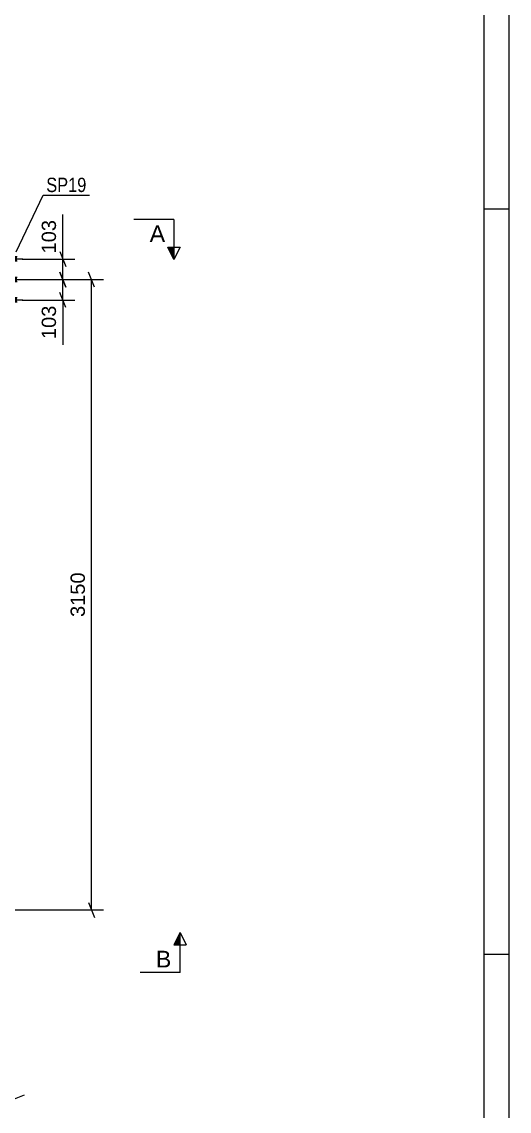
# Model space of a CAD drawing. Header units: millimetres. Extents: x 0 to 841, y 0 to 594.
# Drawn here: x 743.4 to 841, y 266.7 to 484.5 of the extents above; entities that cross this region are included whole.
import ezdxf

# ---------------------------------------------------------------- set-up
doc = ezdxf.new("R2010")
doc.units = ezdxf.units.MM
doc.linetypes.add('DXK_LINE_DOT3', pattern=[5.9187, 2.979, -0.9799, 0.9799, -0.9799])
doc.styles.add('Arial', font='ARIAL.TTF', dxfattribs={"height": 0.2})
doc.styles.add('Arial Narrow', font='ARIALN.TTF', dxfattribs={"height": 0.2})

# ---------------------------------------------------------------- blocks, each defined once
blk = doc.blocks.new('Unknown-318895945-1113')
at = {"color": 5, "linetype": 'Continuous'}
for p, q in [((841, 0), (841, 594)), ((836, 5), (836, 589)), ((841, 447), (836, 447)), ((841, 298), (836, 298))]:
    blk.add_line(p, q, dxfattribs=at)
blk = doc.blocks.new('Bolt-318895945-3840 - 3712')
at = {"linetype": 'Continuous'}
for points in [[(742.51, 436.58), (742.51, 437.46), (741.87, 437.46), (741.87, 436.58)], [(742.51, 436.58), (742.51, 437.46), (741.87, 437.46), (741.87, 436.58)], [(742.51, 436.58), (742.51, 437.46), (741.87, 437.46), (741.87, 436.58)], [(742.51, 432.46), (742.51, 433.34), (741.87, 433.34), (741.87, 432.46)], [(742.51, 432.46), (742.51, 433.34), (741.87, 433.34), (741.87, 432.46)], [(742.51, 428.38), (742.51, 429.26), (741.87, 429.26), (741.87, 428.38)], [(742.51, 428.38), (742.51, 429.26), (741.87, 429.26), (741.87, 428.38)], [(742.51, 428.38), (742.51, 429.26), (741.87, 429.26), (741.87, 428.38)]]:
    blk.add_hatch(color=1, dxfattribs=at).paths.add_polyline_path(points)
at = {"color": 1, "linetype": 'Continuous'}
for p, q in [((743.67, 437.02), (740.35, 437.02)), ((743.67, 437.02), (740.35, 437.02)), ((743.67, 437.02), (740.35, 437.02)), ((742.51, 437.46), (741.87, 437.46)), ((742.51, 437.46), (741.87, 437.46)), ((742.51, 437.46), (741.87, 437.46)), ((742.51, 436.58), (741.87, 436.58)), ((742.51, 436.58), (741.87, 436.58)), ((742.51, 436.58), (741.87, 436.58)), ((743.67, 432.9), (740.35, 432.9)), ((743.67, 432.9), (740.35, 432.9)), ((742.51, 433.34), (741.87, 433.34)), ((742.51, 433.34), (741.87, 433.34)), ((742.51, 432.46), (741.87, 432.46)), ((742.51, 432.46), (741.87, 432.46)), ((742.51, 429.26), (741.87, 429.26)), ((742.51, 429.26), (741.87, 429.26)), ((742.51, 429.26), (741.87, 429.26)), ((743.67, 428.82), (740.35, 428.82)), ((743.67, 428.82), (740.35, 428.82)), ((743.67, 428.82), (740.35, 428.82)), ((742.51, 428.38), (741.87, 428.38)), ((742.51, 428.38), (741.87, 428.38)), ((742.51, 428.38), (741.87, 428.38))]:
    blk.add_line(p, q, dxfattribs=at)
blk = doc.blocks.new('Part-318895945-3891 - 3712')
at = {"color": 7, "linetype": 'DXK_LINE_DOT3'}
blk.add_line((708.11, 432.92), (751.87, 432.92), dxfattribs=at)
blk = doc.blocks.new('StraightDimension-318895945-4572 - 3712')
at = {"color": 7, "linetype": 'Continuous'}
for p, q in [((751.04, 438.52), (752.24, 435.52)), ((743.51, 437.02), (754.04, 437.02)), ((751.64, 432.92), (751.64, 437.02)), ((752.24, 431.42), (751.04, 434.42)), ((743.51, 432.92), (754.04, 432.92))]:
    blk.add_line(p, q, dxfattribs=at)
at = {"color": 0}
blk.add_wipeout([(750.89, 445.42), (746.69, 445.42), (746.69, 437.55), (750.89, 437.55)], dxfattribs=at)
at = {"color": 7, "linetype": 'Continuous'}
blk.add_line((751.64, 437.02), (751.64, 445.95), dxfattribs=at)
blk.add_line((751.64, 437.02), (751.64, 445.95), dxfattribs=at)
at = {"color": 3, "style": 'Arial'}
blk.add_text('103', height=2.865, rotation=90.0002, dxfattribs=at).set_placement((750.29, 438.15))
blk = doc.blocks.new('StraightDimension-318895945-4561 - 3712')
at = {"color": 7, "linetype": 'Continuous'}
blk.add_line((741.01, 268.74), (744.01, 269.94), dxfattribs=at)
blk = doc.blocks.new('StraightDimension-318895945-4580 - 3712')
at = {"color": 7, "linetype": 'Continuous'}
for p, q in [((751.04, 434.42), (752.24, 431.42)), ((743.51, 432.92), (754.04, 432.92)), ((751.64, 428.82), (751.64, 432.92)), ((752.24, 427.32), (751.04, 430.32)), ((743.51, 428.82), (754.04, 428.82))]:
    blk.add_line(p, q, dxfattribs=at)
at = {"color": 0}
blk.add_wipeout([(750.89, 428.3), (746.69, 428.3), (746.69, 420.43), (750.89, 420.43)], dxfattribs=at)
at = {"color": 7, "linetype": 'Continuous'}
blk.add_line((751.64, 428.82), (751.64, 419.9), dxfattribs=at)
blk.add_line((751.64, 428.82), (751.64, 419.9), dxfattribs=at)
at = {"color": 3, "style": 'Arial'}
blk.add_text('103', height=2.865, rotation=90.0002, dxfattribs=at).set_placement((750.29, 421.03))
blk = doc.blocks.new('StraightDimension-318895945-9257 - 3712')
at = {"color": 7, "linetype": 'Continuous'}
for p, q in [((758.02, 431.42), (756.82, 434.42)), ((742.87, 432.92), (759.82, 432.92)), ((757.42, 306.92), (757.42, 432.92)), ((756.82, 308.42), (758.02, 305.42)), ((699.21, 306.92), (759.82, 306.92))]:
    blk.add_line(p, q, dxfattribs=at)
at = {"color": 0}
blk.add_wipeout([(756.67, 374.97), (752.47, 374.97), (752.47, 364.88), (756.67, 364.88)], dxfattribs=at)
at = {"color": 3, "style": 'Arial'}
blk.add_text('3150', height=2.865, rotation=90.0002, dxfattribs=at).set_placement((756.07, 365.48))
blk = doc.blocks.new('SectionMark-318895945-4999 - 3712')
at = {"color": 6, "linetype": 'Continuous'}
for p in [(773.89, 444.92), (775.14, 439.42)]:
    blk.add_line(p, (773.89, 436.92), dxfattribs=at)
at = {"color": 0, "linetype": 'Continuous'}
blk.add_wipeout([(772.14, 440.42), (772.14, 443.92), (769.03, 443.92), (769.03, 440.42)], dxfattribs=at)
at = {"linetype": 'Continuous'}
blk.add_hatch(color=6, dxfattribs=at).paths.add_polyline_path([(772.64, 439.42), (773.89, 439.42), (773.89, 436.92)])
at = {"color": 6, "linetype": 'Continuous'}
for p, q in [((773.89, 444.92), (765.89, 444.92)), ((772.64, 439.42), (775.14, 439.42)), ((773.89, 436.92), (772.64, 439.42))]:
    blk.add_line(p, q, dxfattribs=at)
at = {"color": 3, "linetype": 'Continuous', "style": 'Arial'}
blk.add_text('A', height=3.34, dxfattribs=at).set_placement((769.03, 440.42))
blk = doc.blocks.new('SectionMark-318895945-5001 - 3712')
at = {"color": 6, "linetype": 'Continuous'}
for p, q in [((775.12, 294.42), (775.12, 302.42)), ((775.12, 302.42), (776.37, 299.92))]:
    blk.add_line(p, q, dxfattribs=at)
at = {"color": 0, "linetype": 'Continuous'}
blk.add_wipeout([(773.37, 295.42), (773.37, 298.92), (770.26, 298.92), (770.26, 295.42)], dxfattribs=at)
at = {"linetype": 'Continuous'}
blk.add_hatch(color=6, dxfattribs=at).paths.add_polyline_path([(775.12, 299.92), (773.87, 299.92), (775.12, 302.42)])
at = {"color": 6, "linetype": 'Continuous'}
for p, q in [((775.12, 302.42), (773.87, 299.92)), ((773.87, 299.92), (776.37, 299.92)), ((775.12, 294.42), (767.12, 294.42))]:
    blk.add_line(p, q, dxfattribs=at)
at = {"color": 3, "linetype": 'Continuous', "style": 'Arial'}
blk.add_text('B', height=3.34, dxfattribs=at).set_placement((770.26, 295.42))
blk = doc.blocks.new('Mark-318895945-4028 - 3712')
at = {"color": 0}
blk.add_wipeout([(756.38, 450.42), (756.38, 453.42), (748.34, 453.42), (748.34, 450.42)], dxfattribs=at)
blk.add_wipeout([(756.38, 450.42), (756.38, 453.42), (748.34, 453.42), (748.34, 450.42)], dxfattribs=at)
at = {"color": 30, "linetype": 'Continuous'}
for p, q in [((742.29, 438.48), (747.74, 449.82)), ((747.74, 449.82), (756.98, 449.82))]:
    blk.add_line(p, q, dxfattribs=at)
at = {"color": 3, "style": 'Arial Narrow'}
blk.add_text('SP19', height=2.863, dxfattribs=at).set_placement((748.34, 450.42))

msp = doc.modelspace()

# ---------------------------------------------------------------- block references
for name in ['Unknown-318895945-1113', 'Bolt-318895945-3840 - 3712', 'Part-318895945-3891 - 3712']:
    msp.add_blockref(name, (0, 0))

# ---------------------------------------------------------------- next in the draw order: block references
for name in ['StraightDimension-318895945-4572 - 3712', 'StraightDimension-318895945-4561 - 3712']:
    msp.add_blockref(name, (0, 0))

# ---------------------------------------------------------------- next in the draw order: block references
for name in ['SectionMark-318895945-4999 - 3712', 'StraightDimension-318895945-4580 - 3712', 'SectionMark-318895945-5001 - 3712']:
    msp.add_blockref(name, (0, 0))

# ---------------------------------------------------------------- next in the draw order: block references
for name in ['Mark-318895945-4028 - 3712', 'StraightDimension-318895945-9257 - 3712']:
    msp.add_blockref(name, (0, 0))

doc.saveas('drawing.dxf')
